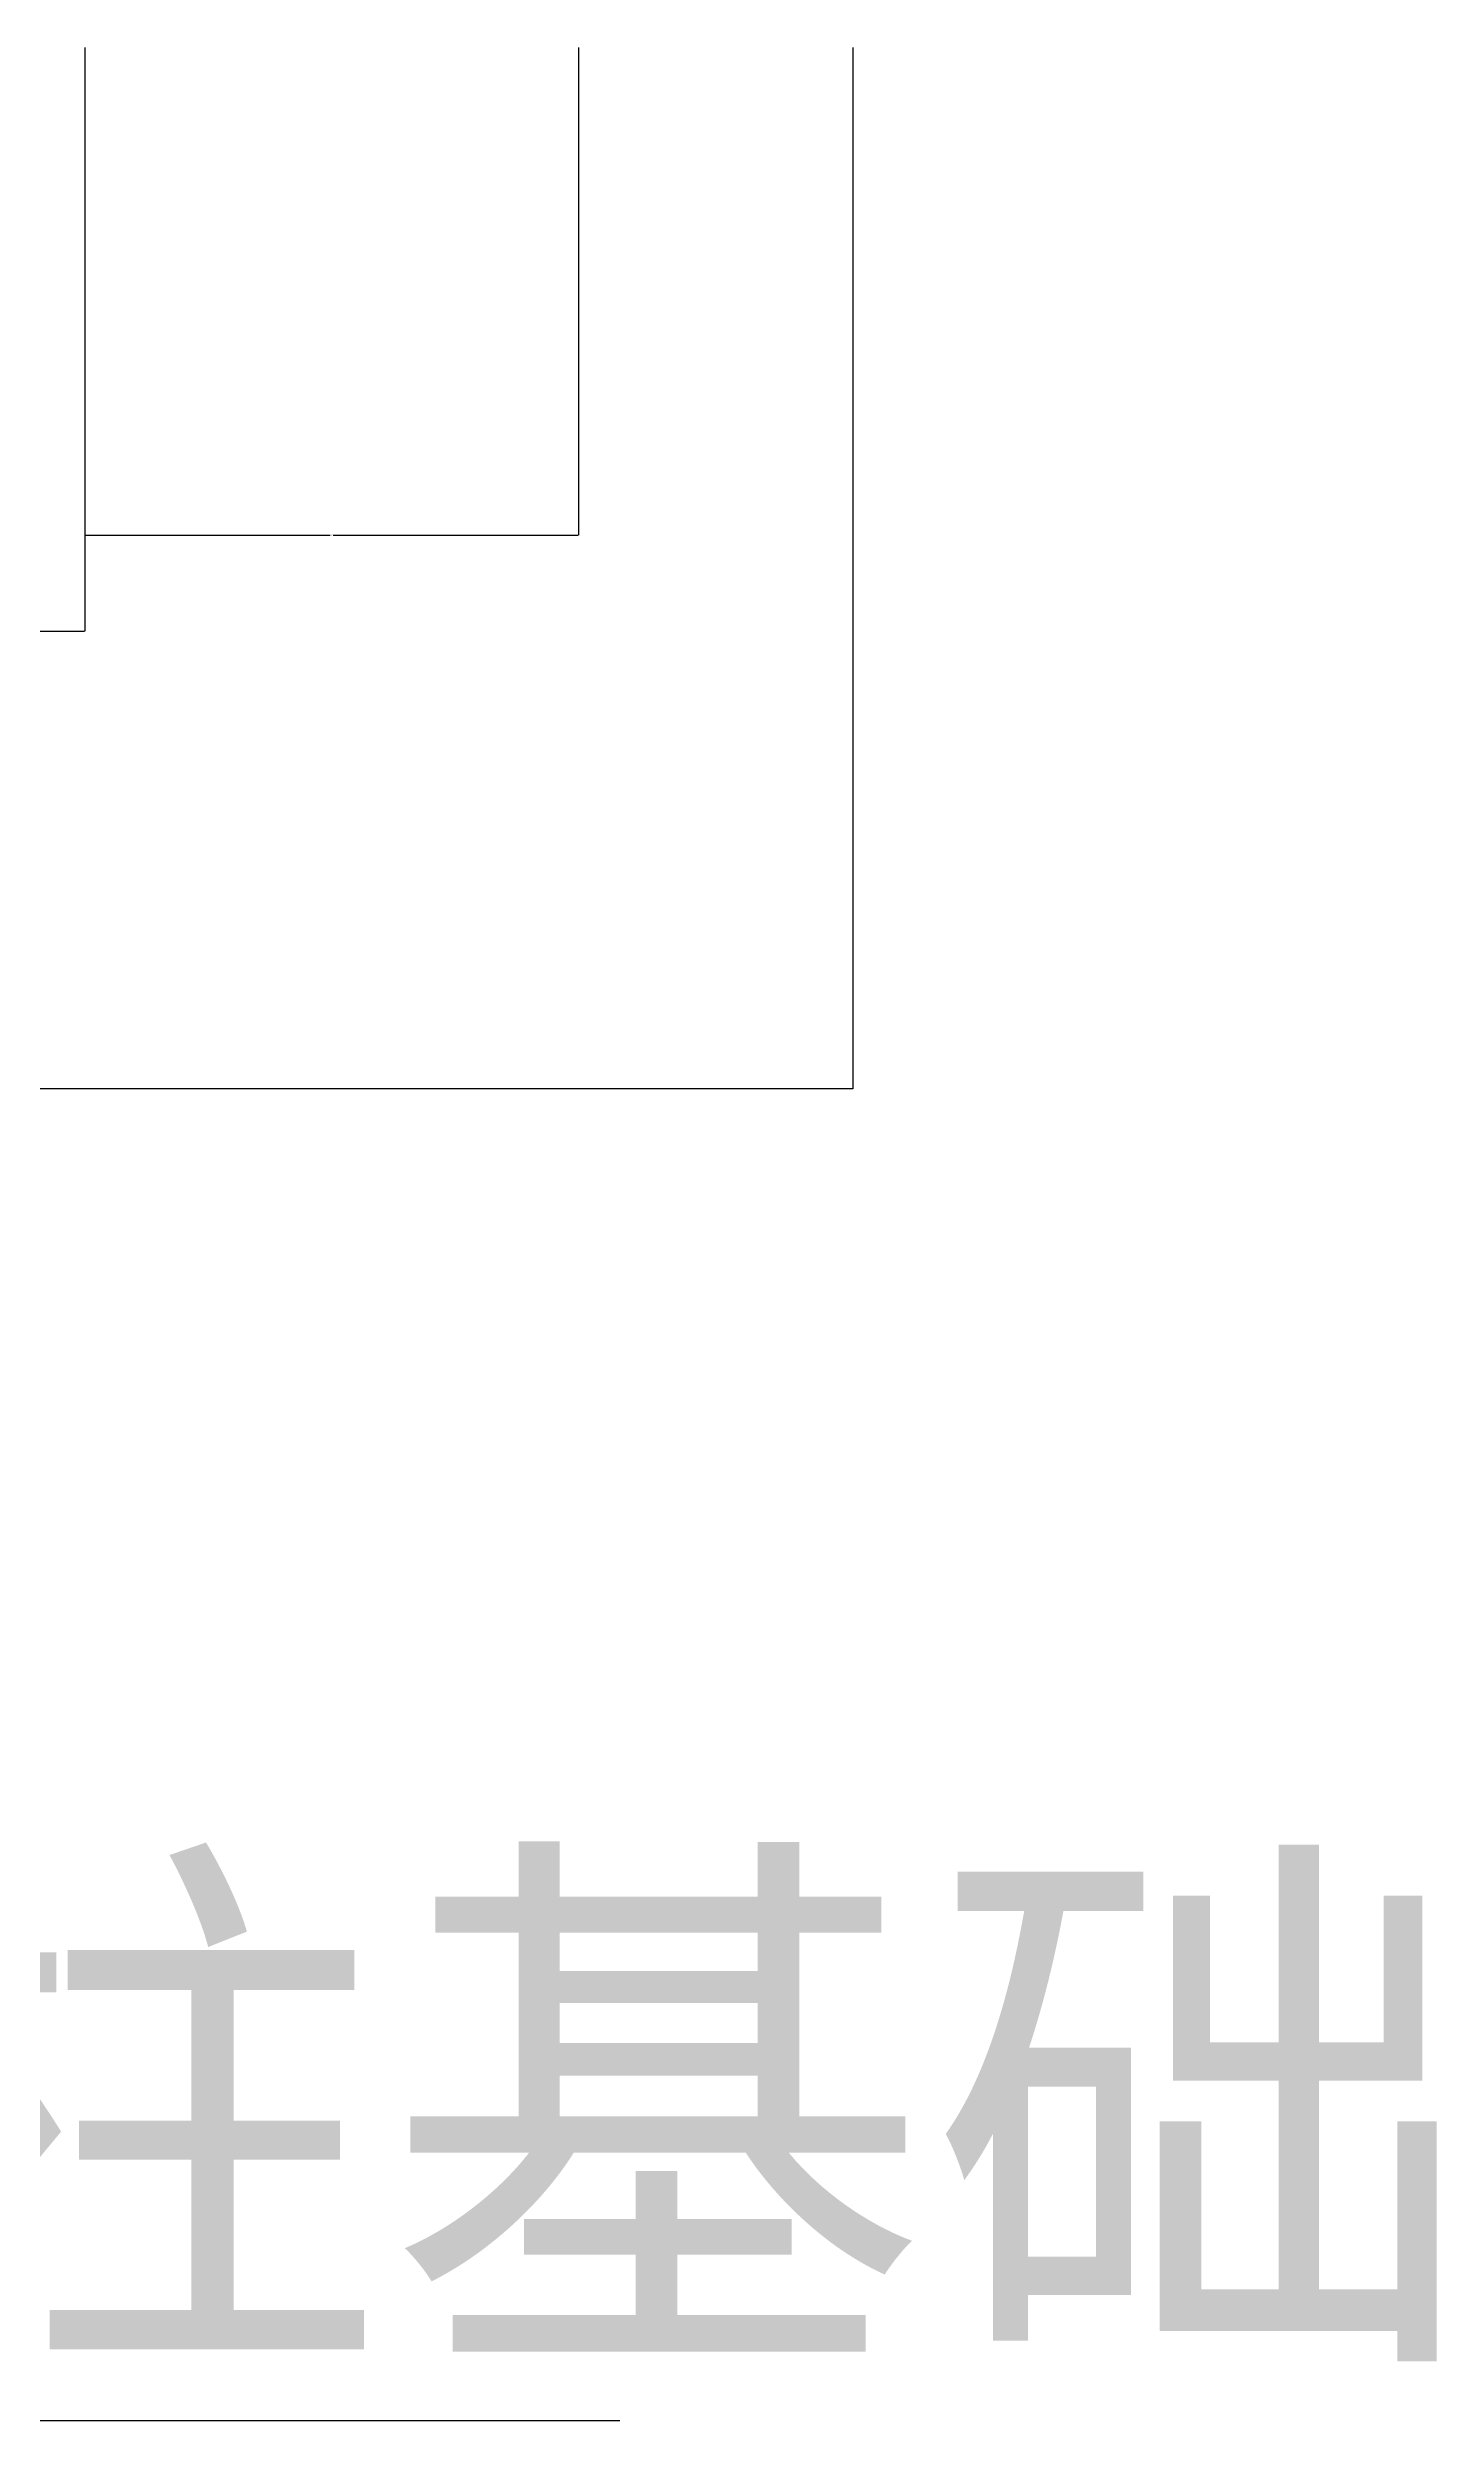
# Model space of a CAD drawing. Header units: metres. Extents: x 4568 to 182545, y -86951 to 35529.
# Drawn here: x 62982 to 64805, y -12934 to -9819 of the extents above; entities that cross this region are included whole.
import ezdxf

# ---------------------------------------------------------------- set-up
doc = ezdxf.new("R2010")
doc.units = ezdxf.units.M
doc.layers.add('DIM', color=1, linetype='Continuous')
doc.layers.add('TEXT', color=7, linetype='Continuous')
doc.dimstyles.get("Standard").update_dxf_attribs({"dimtxt": 2.5, "dimasz": 2.5, "dimexe": 1.25, "dimexo": 0.625, "dimtad": 1, "dimcen": 2.5, "dimazin": 3, "dimtfac": 1, "dimtmove": 0, "dimatfit": 3})

# ---------------------------------------------------------------- blocks, each defined once
blk = doc.blocks.new('_CLOSEDFILLED')
at = {"color": 0, "linetype": 'BYBLOCK'}
blk.add_solid([(-1, 0), (0, 0), (-1, 0)], dxfattribs=at)
blk = doc.blocks.new('*D99')
for p, q in [((62166.58, -9818.86), (62166.58, -10585.21)), ((63030.58, -9818.86), (63030.58, -10585.21)), ((62166.83, -10585.21), (62598.08, -10585.21)), ((62599.08, -10585.21), (63030.33, -10585.21))]:
    blk.add_line(p, q)
at = {"layer": 'Defpoints'}
for p in [(62166.58, -9818.86), (63030.58, -9818.86), (62166.58, -10585.21)]:
    blk.add_point(p, dxfattribs=at)
at = {"layer": 'DIM', "xscale": 0.25, "yscale": 0.25, "rotation": 180}
blk.add_blockref('_CLOSEDFILLED', (62166.58, -10585.21), dxfattribs=at)
at = {"layer": 'DIM', "xscale": 0.25, "yscale": 0.25}
blk.add_blockref('_CLOSEDFILLED', (63030.58, -10585.21), dxfattribs=at)
at = {"layer": 'DIM', "insert": (62598.58, -10585.21), "char_height": 1, "attachment_point": 5}
blk.add_mtext('h', dxfattribs=at)
blk = doc.blocks.new('*D100')
for p, q in [((61158.58, -9818.86), (61158.58, -11185.91)), ((64038.58, -9818.86), (64038.58, -11185.91)), ((62598.08, -11185.91), (61158.33, -11185.91)), ((64038.83, -11185.91), (62599.08, -11185.91))]:
    blk.add_line(p, q)
at = {"layer": 'Defpoints'}
for p in [(61158.58, -9818.86), (64038.58, -9818.86), (64038.58, -11185.91)]:
    blk.add_point(p, dxfattribs=at)
at = {"layer": 'DIM', "xscale": 0.25, "yscale": 0.25}
blk.add_blockref('_CLOSEDFILLED', (61158.58, -11185.91), dxfattribs=at)
at = {"layer": 'DIM', "xscale": 0.25, "yscale": 0.25, "rotation": 180}
blk.add_blockref('_CLOSEDFILLED', (64038.58, -11185.91), dxfattribs=at)
at = {"layer": 'DIM', "insert": (62598.58, -11185.91), "char_height": 1, "attachment_point": 5}
blk.add_mtext('B', dxfattribs=at)
blk = doc.blocks.new('*D106')
for p, q in [((63030.58, -9818.86), (63030.58, -10458.86)), ((63678.58, -9818.86), (63678.58, -10458.86)), ((63030.83, -10458.86), (63352.58, -10458.86)), ((63356.58, -10458.86), (63678.33, -10458.86))]:
    blk.add_line(p, q)
at = {"layer": 'Defpoints'}
for p in [(63030.58, -9818.86), (63678.58, -9818.86), (63030.58, -10458.86)]:
    blk.add_point(p, dxfattribs=at)
at = {"layer": 'DIM', "xscale": 0.25, "yscale": 0.25, "rotation": 180}
blk.add_blockref('_CLOSEDFILLED', (63030.58, -10458.86), dxfattribs=at)
at = {"layer": 'DIM', "xscale": 0.25, "yscale": 0.25}
blk.add_blockref('_CLOSEDFILLED', (63678.58, -10458.86), dxfattribs=at)
at = {"layer": 'DIM', "insert": (63354.58, -10458.86), "char_height": 1, "attachment_point": 5}
blk.add_mtext('60xn', dxfattribs=at)

msp = doc.modelspace()

# ---------------------------------------------------------------- linework, layer by layer
at = {"layer": 'TEXT'}
msp.add_lwpolyline([(61597.32, -12934.02), (63732.91, -12934.02)], dxfattribs=at)

# ---------------------------------------------------------------- texts
msp.add_text('B型柱基础', height=550, dxfattribs=at).set_placement((61620.82, -12803.86))

# ---------------------------------------------------------------- dimensions: what is measured, and where the dimension line sits
at = {"layer": 'DIM'}
for base, p1, p2, text, picture, middle in [((64038.58, -11185.91), (64038.58, -9818.86), (61158.58, -9818.86), 'B', '*D100', (62598.58, -11185.91)), ((62166.58, -10585.21), (62166.58, -9818.86), (63030.58, -9818.86), 'h', '*D99', (62598.58, -10585.21)), ((63030.58, -10458.86), (63030.58, -9818.86), (63678.58, -9818.86), '60xn', '*D106', (63354.58, -10458.86))]:
    dim = msp.add_linear_dim(base=base, p1=p1, p2=p2, text=text, dimstyle='Standard', dxfattribs=at)
    dim.commit()
    dim.dimension.update_dxf_attribs({"geometry": picture, "text_midpoint": middle})

doc.saveas('drawing.dxf')
